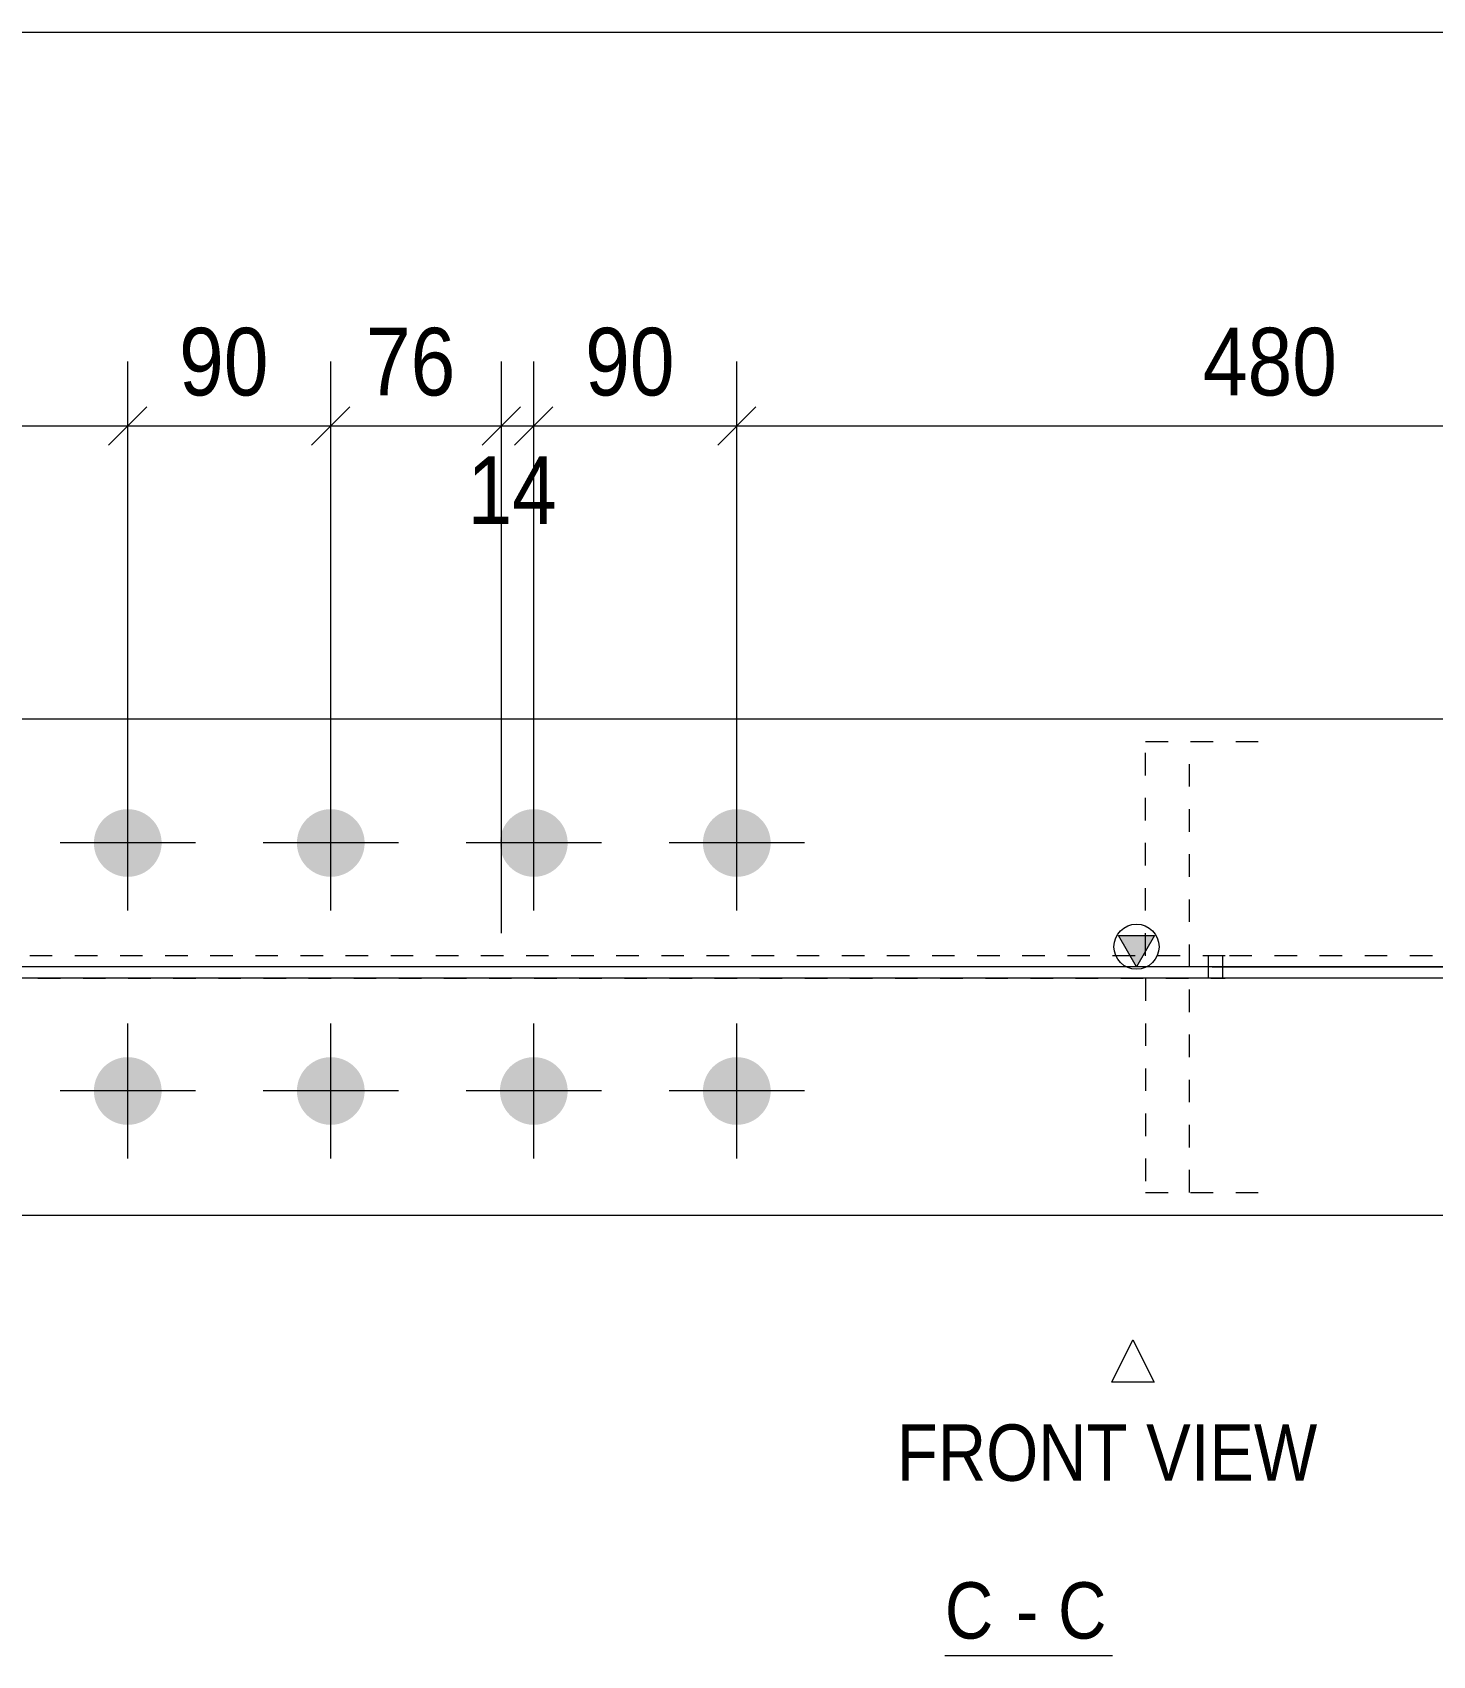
# Model space of a CAD drawing. Header units: millimetres. Extents: x 2 to 579, y 1 to 825.
# Drawn here: x 194.6 to 256.7, y 753 to 825 of the extents above; entities that cross this region are included whole.
import ezdxf

# ---------------------------------------------------------------- set-up
doc = ezdxf.new("R2010")
doc.units = ezdxf.units.MM
for name, pattern in [('XKITLINE00', [0]), ('XKITLINE01', [4, 1, -1, 1, -1]), ('XKITLINE03', [6, 3, -1, 1, -1])]:
    doc.linetypes.add(name, pattern=pattern)
for name, color, linetype, lineweight in [('Bolt', 3, 'Continuous', 0), ('Dimensions', 7, 'Continuous', 0), ('DrawingSheet', 5, 'Continuous', 0), ('OtherObjectType', 7, 'Continuous', 0), ('Part', 2, 'Continuous', 0)]:
    doc.layers.add(name, color=color, linetype=linetype, lineweight=lineweight)
doc.styles.add('ARIAL', font='ARIAL.TTF')

# ---------------------------------------------------------------- blocks, each defined once
blk = doc.blocks.new('*A75')
at = {"layer": 'Bolt'}
for points in [[(198.797, 787.55), (198.76, 787.552), (198.723, 787.554), (198.687, 787.557), (198.65, 787.561), (198.614, 787.566), (198.577, 787.572), (198.541, 787.579), (198.505, 787.586), (198.469, 787.595), (198.434, 787.604), (198.398, 787.615), (198.363, 787.626), (198.328, 787.638), (198.294, 787.651), (198.26, 787.664), (198.226, 787.679), (198.192, 787.694), (198.159, 787.71), (198.127, 787.727), (198.094, 787.745), (198.063, 787.763), (198.031, 787.783), (198, 787.803), (197.97, 787.824), (197.94, 787.845), (197.911, 787.867), (197.882, 787.89), (197.854, 787.914), (197.826, 787.939), (197.799, 787.964), (197.773, 787.989), (197.747, 788.016), (197.722, 788.043), (197.698, 788.07), (197.674, 788.098), (197.651, 788.127), (197.629, 788.156), (197.607, 788.186), (197.587, 788.217), (197.567, 788.248), (197.547, 788.279), (197.529, 788.311), (197.511, 788.343), (197.494, 788.376), (197.478, 788.409), (197.462, 788.442), (197.448, 788.476), (197.434, 788.51), (197.421, 788.545), (197.409, 788.579), (197.398, 788.615), (197.388, 788.65), (197.379, 788.686), (197.37, 788.721), (197.363, 788.757), (197.356, 788.794), (197.35, 788.83), (197.345, 788.866), (197.341, 788.903), (197.338, 788.94), (197.336, 788.976), (197.334, 789.013), (197.334, 789.05), (197.334, 789.087), (197.336, 789.124), (197.338, 789.16), (197.341, 789.197), (197.345, 789.234), (197.35, 789.27), (197.356, 789.306), (197.363, 789.343), (197.37, 789.379), (197.379, 789.414), (197.388, 789.45), (197.398, 789.485), (197.409, 789.521), (197.421, 789.555), (197.434, 789.59), (197.448, 789.624), (197.462, 789.658), (197.478, 789.691), (197.494, 789.724), (197.511, 789.757), (197.529, 789.789), (197.547, 789.821), (197.567, 789.852), (197.587, 789.883), (197.607, 789.914), (197.629, 789.944), (197.651, 789.973), (197.674, 790.002), (197.698, 790.03), (197.722, 790.057), (197.747, 790.084), (197.773, 790.111), (197.799, 790.136), (197.826, 790.161), (197.854, 790.186), (197.882, 790.21), (197.911, 790.233), (197.94, 790.255), (197.97, 790.276), (198, 790.297), (198.031, 790.317), (198.063, 790.337), (198.094, 790.355), (198.127, 790.373), (198.159, 790.39), (198.192, 790.406), (198.226, 790.421), (198.26, 790.436), (198.294, 790.449), (198.328, 790.462), (198.363, 790.474), (198.398, 790.485), (198.434, 790.496), (198.469, 790.505), (198.505, 790.514), (198.541, 790.521), (198.577, 790.528), (198.614, 790.534), (198.65, 790.539), (198.687, 790.543), (198.723, 790.546), (198.76, 790.548), (198.797, 790.55), (198.834, 790.55), (198.871, 790.55), (198.907, 790.548), (198.944, 790.546), (198.981, 790.543), (199.017, 790.539), (199.054, 790.534), (199.09, 790.528), (199.126, 790.521), (199.162, 790.514), (199.198, 790.505), (199.234, 790.496), (199.269, 790.485), (199.304, 790.474), (199.339, 790.462), (199.374, 790.449), (199.408, 790.436), (199.442, 790.421), (199.475, 790.406), (199.508, 790.39), (199.541, 790.373), (199.573, 790.355), (199.605, 790.337), (199.636, 790.317), (199.667, 790.297), (199.697, 790.276), (199.727, 790.255), (199.757, 790.233), (199.785, 790.21), (199.814, 790.186), (199.841, 790.161), (199.868, 790.136), (199.894, 790.111), (199.92, 790.084), (199.945, 790.057), (199.97, 790.03), (199.993, 790.002), (200.016, 789.973), (200.039, 789.944), (200.06, 789.914), (200.081, 789.883), (200.101, 789.852), (200.12, 789.821), (200.139, 789.789), (200.157, 789.757), (200.174, 789.724), (200.19, 789.691), (200.205, 789.658), (200.22, 789.624), (200.233, 789.59), (200.246, 789.555), (200.258, 789.521), (200.269, 789.485), (200.279, 789.45), (200.289, 789.414), (200.297, 789.379), (200.305, 789.343), (200.312, 789.306), (200.318, 789.27), (200.323, 789.234), (200.327, 789.197), (200.33, 789.16), (200.332, 789.124), (200.333, 789.087), (200.334, 789.05), (200.333, 789.013), (200.332, 788.976), (200.33, 788.94), (200.327, 788.903), (200.323, 788.866), (200.318, 788.83), (200.312, 788.794), (200.305, 788.757), (200.297, 788.721), (200.289, 788.686), (200.279, 788.65), (200.269, 788.615), (200.258, 788.579), (200.246, 788.545), (200.233, 788.51), (200.22, 788.476), (200.205, 788.442), (200.19, 788.409), (200.174, 788.376), (200.157, 788.343), (200.139, 788.311), (200.12, 788.279), (200.101, 788.248), (200.081, 788.217), (200.06, 788.186), (200.039, 788.156), (200.016, 788.127), (199.993, 788.098), (199.97, 788.07), (199.945, 788.043), (199.92, 788.016), (199.894, 787.989), (199.868, 787.964), (199.841, 787.939), (199.814, 787.914), (199.785, 787.89), (199.757, 787.867), (199.727, 787.845), (199.697, 787.824), (199.667, 787.803), (199.636, 787.783), (199.605, 787.763), (199.573, 787.745), (199.541, 787.727), (199.508, 787.71), (199.475, 787.694), (199.442, 787.679), (199.408, 787.664), (199.374, 787.651), (199.339, 787.638), (199.304, 787.626), (199.269, 787.615), (199.234, 787.604), (199.198, 787.595), (199.162, 787.586), (199.126, 787.579), (199.09, 787.572), (199.054, 787.566), (199.017, 787.561), (198.981, 787.557), (198.944, 787.554), (198.907, 787.552), (198.871, 787.55), (198.834, 787.55)], [(207.797, 787.55), (207.76, 787.552), (207.723, 787.554), (207.687, 787.557), (207.65, 787.561), (207.614, 787.566), (207.577, 787.572), (207.541, 787.579), (207.505, 787.586), (207.469, 787.595), (207.434, 787.604), (207.398, 787.615), (207.363, 787.626), (207.328, 787.638), (207.294, 787.651), (207.26, 787.664), (207.226, 787.679), (207.192, 787.694), (207.159, 787.71), (207.127, 787.727), (207.094, 787.745), (207.063, 787.763), (207.031, 787.783), (207, 787.803), (206.97, 787.824), (206.94, 787.845), (206.911, 787.867), (206.882, 787.89), (206.854, 787.914), (206.826, 787.939), (206.799, 787.964), (206.773, 787.989), (206.747, 788.016), (206.722, 788.043), (206.698, 788.07), (206.674, 788.098), (206.651, 788.127), (206.629, 788.156), (206.607, 788.186), (206.587, 788.217), (206.567, 788.248), (206.547, 788.279), (206.529, 788.311), (206.511, 788.343), (206.494, 788.376), (206.478, 788.409), (206.462, 788.442), (206.448, 788.476), (206.434, 788.51), (206.421, 788.545), (206.409, 788.579), (206.398, 788.615), (206.388, 788.65), (206.379, 788.686), (206.37, 788.721), (206.363, 788.757), (206.356, 788.794), (206.35, 788.83), (206.345, 788.866), (206.341, 788.903), (206.338, 788.94), (206.336, 788.976), (206.334, 789.013), (206.334, 789.05), (206.334, 789.087), (206.336, 789.124), (206.338, 789.16), (206.341, 789.197), (206.345, 789.234), (206.35, 789.27), (206.356, 789.306), (206.363, 789.343), (206.37, 789.379), (206.379, 789.414), (206.388, 789.45), (206.398, 789.485), (206.409, 789.521), (206.421, 789.555), (206.434, 789.59), (206.448, 789.624), (206.462, 789.658), (206.478, 789.691), (206.494, 789.724), (206.511, 789.757), (206.529, 789.789), (206.547, 789.821), (206.567, 789.852), (206.587, 789.883), (206.607, 789.914), (206.629, 789.944), (206.651, 789.973), (206.674, 790.002), (206.698, 790.03), (206.722, 790.057), (206.747, 790.084), (206.773, 790.111), (206.799, 790.136), (206.826, 790.161), (206.854, 790.186), (206.882, 790.21), (206.911, 790.233), (206.94, 790.255), (206.97, 790.276), (207, 790.297), (207.031, 790.317), (207.063, 790.337), (207.094, 790.355), (207.127, 790.373), (207.159, 790.39), (207.192, 790.406), (207.226, 790.421), (207.26, 790.436), (207.294, 790.449), (207.328, 790.462), (207.363, 790.474), (207.398, 790.485), (207.434, 790.496), (207.469, 790.505), (207.505, 790.514), (207.541, 790.521), (207.577, 790.528), (207.614, 790.534), (207.65, 790.539), (207.687, 790.543), (207.723, 790.546), (207.76, 790.548), (207.797, 790.55), (207.834, 790.55), (207.871, 790.55), (207.907, 790.548), (207.944, 790.546), (207.981, 790.543), (208.017, 790.539), (208.054, 790.534), (208.09, 790.528), (208.126, 790.521), (208.162, 790.514), (208.198, 790.505), (208.234, 790.496), (208.269, 790.485), (208.304, 790.474), (208.339, 790.462), (208.374, 790.449), (208.408, 790.436), (208.442, 790.421), (208.475, 790.406), (208.508, 790.39), (208.541, 790.373), (208.573, 790.355), (208.605, 790.337), (208.636, 790.317), (208.667, 790.297), (208.697, 790.276), (208.727, 790.255), (208.757, 790.233), (208.785, 790.21), (208.814, 790.186), (208.841, 790.161), (208.868, 790.136), (208.894, 790.111), (208.92, 790.084), (208.945, 790.057), (208.97, 790.03), (208.993, 790.002), (209.016, 789.973), (209.039, 789.944), (209.06, 789.914), (209.081, 789.883), (209.101, 789.852), (209.12, 789.821), (209.139, 789.789), (209.157, 789.757), (209.174, 789.724), (209.19, 789.691), (209.205, 789.658), (209.22, 789.624), (209.233, 789.59), (209.246, 789.555), (209.258, 789.521), (209.269, 789.485), (209.279, 789.45), (209.289, 789.414), (209.297, 789.379), (209.305, 789.343), (209.312, 789.306), (209.318, 789.27), (209.323, 789.234), (209.327, 789.197), (209.33, 789.16), (209.332, 789.124), (209.333, 789.087), (209.334, 789.05), (209.333, 789.013), (209.332, 788.976), (209.33, 788.94), (209.327, 788.903), (209.323, 788.866), (209.318, 788.83), (209.312, 788.794), (209.305, 788.757), (209.297, 788.721), (209.289, 788.686), (209.279, 788.65), (209.269, 788.615), (209.258, 788.579), (209.246, 788.545), (209.233, 788.51), (209.22, 788.476), (209.205, 788.442), (209.19, 788.409), (209.174, 788.376), (209.157, 788.343), (209.139, 788.311), (209.12, 788.279), (209.101, 788.248), (209.081, 788.217), (209.06, 788.186), (209.039, 788.156), (209.016, 788.127), (208.993, 788.098), (208.97, 788.07), (208.945, 788.043), (208.92, 788.016), (208.894, 787.989), (208.868, 787.964), (208.841, 787.939), (208.814, 787.914), (208.785, 787.89), (208.757, 787.867), (208.727, 787.845), (208.697, 787.824), (208.667, 787.803), (208.636, 787.783), (208.605, 787.763), (208.573, 787.745), (208.541, 787.727), (208.508, 787.71), (208.475, 787.694), (208.442, 787.679), (208.408, 787.664), (208.374, 787.651), (208.339, 787.638), (208.304, 787.626), (208.269, 787.615), (208.234, 787.604), (208.198, 787.595), (208.162, 787.586), (208.126, 787.579), (208.09, 787.572), (208.054, 787.566), (208.017, 787.561), (207.981, 787.557), (207.944, 787.554), (207.907, 787.552), (207.871, 787.55), (207.834, 787.55)], [(216.797, 787.55), (216.76, 787.552), (216.723, 787.554), (216.687, 787.557), (216.65, 787.561), (216.614, 787.566), (216.577, 787.572), (216.541, 787.579), (216.505, 787.586), (216.469, 787.595), (216.434, 787.604), (216.398, 787.615), (216.363, 787.626), (216.328, 787.638), (216.294, 787.651), (216.26, 787.664), (216.226, 787.679), (216.192, 787.694), (216.159, 787.71), (216.127, 787.727), (216.094, 787.745), (216.063, 787.763), (216.031, 787.783), (216, 787.803), (215.97, 787.824), (215.94, 787.845), (215.911, 787.867), (215.882, 787.89), (215.854, 787.914), (215.826, 787.939), (215.799, 787.964), (215.773, 787.989), (215.747, 788.016), (215.722, 788.043), (215.698, 788.07), (215.674, 788.098), (215.651, 788.127), (215.629, 788.156), (215.607, 788.186), (215.587, 788.217), (215.567, 788.248), (215.547, 788.279), (215.529, 788.311), (215.511, 788.343), (215.494, 788.376), (215.478, 788.409), (215.462, 788.442), (215.448, 788.476), (215.434, 788.51), (215.421, 788.545), (215.409, 788.579), (215.398, 788.615), (215.388, 788.65), (215.379, 788.686), (215.37, 788.721), (215.363, 788.757), (215.356, 788.794), (215.35, 788.83), (215.345, 788.866), (215.341, 788.903), (215.338, 788.94), (215.336, 788.976), (215.334, 789.013), (215.334, 789.05), (215.334, 789.087), (215.336, 789.124), (215.338, 789.16), (215.341, 789.197), (215.345, 789.234), (215.35, 789.27), (215.356, 789.306), (215.363, 789.343), (215.37, 789.379), (215.379, 789.414), (215.388, 789.45), (215.398, 789.485), (215.409, 789.521), (215.421, 789.555), (215.434, 789.59), (215.448, 789.624), (215.462, 789.658), (215.478, 789.691), (215.494, 789.724), (215.511, 789.757), (215.529, 789.789), (215.547, 789.821), (215.567, 789.852), (215.587, 789.883), (215.607, 789.914), (215.629, 789.944), (215.651, 789.973), (215.674, 790.002), (215.698, 790.03), (215.722, 790.057), (215.747, 790.084), (215.773, 790.111), (215.799, 790.136), (215.826, 790.161), (215.854, 790.186), (215.882, 790.21), (215.911, 790.233), (215.94, 790.255), (215.97, 790.276), (216, 790.297), (216.031, 790.317), (216.063, 790.337), (216.094, 790.355), (216.127, 790.373), (216.159, 790.39), (216.192, 790.406), (216.226, 790.421), (216.26, 790.436), (216.294, 790.449), (216.328, 790.462), (216.363, 790.474), (216.398, 790.485), (216.434, 790.496), (216.469, 790.505), (216.505, 790.514), (216.541, 790.521), (216.577, 790.528), (216.614, 790.534), (216.65, 790.539), (216.687, 790.543), (216.723, 790.546), (216.76, 790.548), (216.797, 790.55), (216.834, 790.55), (216.871, 790.55), (216.907, 790.548), (216.944, 790.546), (216.981, 790.543), (217.017, 790.539), (217.054, 790.534), (217.09, 790.528), (217.126, 790.521), (217.162, 790.514), (217.198, 790.505), (217.234, 790.496), (217.269, 790.485), (217.304, 790.474), (217.339, 790.462), (217.374, 790.449), (217.408, 790.436), (217.442, 790.421), (217.475, 790.406), (217.508, 790.39), (217.541, 790.373), (217.573, 790.355), (217.605, 790.337), (217.636, 790.317), (217.667, 790.297), (217.697, 790.276), (217.727, 790.255), (217.757, 790.233), (217.785, 790.21), (217.814, 790.186), (217.841, 790.161), (217.868, 790.136), (217.894, 790.111), (217.92, 790.084), (217.945, 790.057), (217.97, 790.03), (217.993, 790.002), (218.016, 789.973), (218.039, 789.944), (218.06, 789.914), (218.081, 789.883), (218.101, 789.852), (218.12, 789.821), (218.139, 789.789), (218.157, 789.757), (218.174, 789.724), (218.19, 789.691), (218.205, 789.658), (218.22, 789.624), (218.233, 789.59), (218.246, 789.555), (218.258, 789.521), (218.269, 789.485), (218.279, 789.45), (218.289, 789.414), (218.297, 789.379), (218.305, 789.343), (218.312, 789.306), (218.318, 789.27), (218.323, 789.234), (218.327, 789.197), (218.33, 789.16), (218.332, 789.124), (218.333, 789.087), (218.334, 789.05), (218.333, 789.013), (218.332, 788.976), (218.33, 788.94), (218.327, 788.903), (218.323, 788.866), (218.318, 788.83), (218.312, 788.794), (218.305, 788.757), (218.297, 788.721), (218.289, 788.686), (218.279, 788.65), (218.269, 788.615), (218.258, 788.579), (218.246, 788.545), (218.233, 788.51), (218.22, 788.476), (218.205, 788.442), (218.19, 788.409), (218.174, 788.376), (218.157, 788.343), (218.139, 788.311), (218.12, 788.279), (218.101, 788.248), (218.081, 788.217), (218.06, 788.186), (218.039, 788.156), (218.016, 788.127), (217.993, 788.098), (217.97, 788.07), (217.945, 788.043), (217.92, 788.016), (217.894, 787.989), (217.868, 787.964), (217.841, 787.939), (217.814, 787.914), (217.785, 787.89), (217.757, 787.867), (217.727, 787.845), (217.697, 787.824), (217.667, 787.803), (217.636, 787.783), (217.605, 787.763), (217.573, 787.745), (217.541, 787.727), (217.508, 787.71), (217.475, 787.694), (217.442, 787.679), (217.408, 787.664), (217.374, 787.651), (217.339, 787.638), (217.304, 787.626), (217.269, 787.615), (217.234, 787.604), (217.198, 787.595), (217.162, 787.586), (217.126, 787.579), (217.09, 787.572), (217.054, 787.566), (217.017, 787.561), (216.981, 787.557), (216.944, 787.554), (216.907, 787.552), (216.871, 787.55), (216.834, 787.55)], [(225.797, 787.55), (225.76, 787.552), (225.723, 787.554), (225.687, 787.557), (225.65, 787.561), (225.614, 787.566), (225.577, 787.572), (225.541, 787.579), (225.505, 787.586), (225.469, 787.595), (225.434, 787.604), (225.398, 787.615), (225.363, 787.626), (225.328, 787.638), (225.294, 787.651), (225.26, 787.664), (225.226, 787.679), (225.192, 787.694), (225.159, 787.71), (225.127, 787.727), (225.094, 787.745), (225.063, 787.763), (225.031, 787.783), (225, 787.803), (224.97, 787.824), (224.94, 787.845), (224.911, 787.867), (224.882, 787.89), (224.854, 787.914), (224.826, 787.939), (224.799, 787.964), (224.773, 787.989), (224.747, 788.016), (224.722, 788.043), (224.698, 788.07), (224.674, 788.098), (224.651, 788.127), (224.629, 788.156), (224.607, 788.186), (224.587, 788.217), (224.567, 788.248), (224.547, 788.279), (224.529, 788.311), (224.511, 788.343), (224.494, 788.376), (224.478, 788.409), (224.462, 788.442), (224.448, 788.476), (224.434, 788.51), (224.421, 788.545), (224.409, 788.579), (224.398, 788.615), (224.388, 788.65), (224.379, 788.686), (224.37, 788.721), (224.363, 788.757), (224.356, 788.794), (224.35, 788.83), (224.345, 788.866), (224.341, 788.903), (224.338, 788.94), (224.336, 788.976), (224.334, 789.013), (224.334, 789.05), (224.334, 789.087), (224.336, 789.124), (224.338, 789.16), (224.341, 789.197), (224.345, 789.234), (224.35, 789.27), (224.356, 789.306), (224.363, 789.343), (224.37, 789.379), (224.379, 789.414), (224.388, 789.45), (224.398, 789.485), (224.409, 789.521), (224.421, 789.555), (224.434, 789.59), (224.448, 789.624), (224.462, 789.658), (224.478, 789.691), (224.494, 789.724), (224.511, 789.757), (224.529, 789.789), (224.547, 789.821), (224.567, 789.852), (224.587, 789.883), (224.607, 789.914), (224.629, 789.944), (224.651, 789.973), (224.674, 790.002), (224.698, 790.03), (224.722, 790.057), (224.747, 790.084), (224.773, 790.111), (224.799, 790.136), (224.826, 790.161), (224.854, 790.186), (224.882, 790.21), (224.911, 790.233), (224.94, 790.255), (224.97, 790.276), (225, 790.297), (225.031, 790.317), (225.063, 790.337), (225.094, 790.355), (225.127, 790.373), (225.159, 790.39), (225.192, 790.406), (225.226, 790.421), (225.26, 790.436), (225.294, 790.449), (225.328, 790.462), (225.363, 790.474), (225.398, 790.485), (225.434, 790.496), (225.469, 790.505), (225.505, 790.514), (225.541, 790.521), (225.577, 790.528), (225.614, 790.534), (225.65, 790.539), (225.687, 790.543), (225.723, 790.546), (225.76, 790.548), (225.797, 790.55), (225.834, 790.55), (225.871, 790.55), (225.907, 790.548), (225.944, 790.546), (225.981, 790.543), (226.017, 790.539), (226.054, 790.534), (226.09, 790.528), (226.126, 790.521), (226.162, 790.514), (226.198, 790.505), (226.234, 790.496), (226.269, 790.485), (226.304, 790.474), (226.339, 790.462), (226.374, 790.449), (226.408, 790.436), (226.442, 790.421), (226.475, 790.406), (226.508, 790.39), (226.541, 790.373), (226.573, 790.355), (226.605, 790.337), (226.636, 790.317), (226.667, 790.297), (226.697, 790.276), (226.727, 790.255), (226.757, 790.233), (226.785, 790.21), (226.814, 790.186), (226.841, 790.161), (226.868, 790.136), (226.894, 790.111), (226.92, 790.084), (226.945, 790.057), (226.97, 790.03), (226.993, 790.002), (227.016, 789.973), (227.039, 789.944), (227.06, 789.914), (227.081, 789.883), (227.101, 789.852), (227.12, 789.821), (227.139, 789.789), (227.157, 789.757), (227.174, 789.724), (227.19, 789.691), (227.205, 789.658), (227.22, 789.624), (227.233, 789.59), (227.246, 789.555), (227.258, 789.521), (227.269, 789.485), (227.279, 789.45), (227.289, 789.414), (227.297, 789.379), (227.305, 789.343), (227.312, 789.306), (227.318, 789.27), (227.323, 789.234), (227.327, 789.197), (227.33, 789.16), (227.332, 789.124), (227.333, 789.087), (227.334, 789.05), (227.333, 789.013), (227.332, 788.976), (227.33, 788.94), (227.327, 788.903), (227.323, 788.866), (227.318, 788.83), (227.312, 788.794), (227.305, 788.757), (227.297, 788.721), (227.289, 788.686), (227.279, 788.65), (227.269, 788.615), (227.258, 788.579), (227.246, 788.545), (227.233, 788.51), (227.22, 788.476), (227.205, 788.442), (227.19, 788.409), (227.174, 788.376), (227.157, 788.343), (227.139, 788.311), (227.12, 788.279), (227.101, 788.248), (227.081, 788.217), (227.06, 788.186), (227.039, 788.156), (227.016, 788.127), (226.993, 788.098), (226.97, 788.07), (226.945, 788.043), (226.92, 788.016), (226.894, 787.989), (226.868, 787.964), (226.841, 787.939), (226.814, 787.914), (226.785, 787.89), (226.757, 787.867), (226.727, 787.845), (226.697, 787.824), (226.667, 787.803), (226.636, 787.783), (226.605, 787.763), (226.573, 787.745), (226.541, 787.727), (226.508, 787.71), (226.475, 787.694), (226.442, 787.679), (226.408, 787.664), (226.374, 787.651), (226.339, 787.638), (226.304, 787.626), (226.269, 787.615), (226.234, 787.604), (226.198, 787.595), (226.162, 787.586), (226.126, 787.579), (226.09, 787.572), (226.054, 787.566), (226.017, 787.561), (225.981, 787.557), (225.944, 787.554), (225.907, 787.552), (225.871, 787.55), (225.834, 787.55)], [(198.797, 776.55), (198.76, 776.552), (198.723, 776.554), (198.687, 776.557), (198.65, 776.561), (198.614, 776.566), (198.577, 776.572), (198.541, 776.579), (198.505, 776.586), (198.469, 776.595), (198.434, 776.604), (198.398, 776.615), (198.363, 776.626), (198.328, 776.638), (198.294, 776.651), (198.26, 776.664), (198.226, 776.679), (198.192, 776.694), (198.159, 776.71), (198.127, 776.727), (198.094, 776.745), (198.063, 776.763), (198.031, 776.783), (198, 776.803), (197.97, 776.824), (197.94, 776.845), (197.911, 776.867), (197.882, 776.89), (197.854, 776.914), (197.826, 776.939), (197.799, 776.964), (197.773, 776.989), (197.747, 777.016), (197.722, 777.043), (197.698, 777.07), (197.674, 777.098), (197.651, 777.127), (197.629, 777.156), (197.607, 777.186), (197.587, 777.217), (197.567, 777.248), (197.547, 777.279), (197.529, 777.311), (197.511, 777.343), (197.494, 777.376), (197.478, 777.409), (197.462, 777.442), (197.448, 777.476), (197.434, 777.51), (197.421, 777.545), (197.409, 777.579), (197.398, 777.615), (197.388, 777.65), (197.379, 777.686), (197.37, 777.721), (197.363, 777.757), (197.356, 777.794), (197.35, 777.83), (197.345, 777.866), (197.341, 777.903), (197.338, 777.94), (197.336, 777.976), (197.334, 778.013), (197.334, 778.05), (197.334, 778.087), (197.336, 778.124), (197.338, 778.16), (197.341, 778.197), (197.345, 778.234), (197.35, 778.27), (197.356, 778.306), (197.363, 778.343), (197.37, 778.379), (197.379, 778.414), (197.388, 778.45), (197.398, 778.485), (197.409, 778.521), (197.421, 778.555), (197.434, 778.59), (197.448, 778.624), (197.462, 778.658), (197.478, 778.691), (197.494, 778.724), (197.511, 778.757), (197.529, 778.789), (197.547, 778.821), (197.567, 778.852), (197.587, 778.883), (197.607, 778.914), (197.629, 778.944), (197.651, 778.973), (197.674, 779.002), (197.698, 779.03), (197.722, 779.057), (197.747, 779.084), (197.773, 779.111), (197.799, 779.136), (197.826, 779.161), (197.854, 779.186), (197.882, 779.21), (197.911, 779.233), (197.94, 779.255), (197.97, 779.276), (198, 779.297), (198.031, 779.317), (198.063, 779.337), (198.094, 779.355), (198.127, 779.373), (198.159, 779.39), (198.192, 779.406), (198.226, 779.421), (198.26, 779.436), (198.294, 779.449), (198.328, 779.462), (198.363, 779.474), (198.398, 779.485), (198.434, 779.496), (198.469, 779.505), (198.505, 779.514), (198.541, 779.521), (198.577, 779.528), (198.614, 779.534), (198.65, 779.539), (198.687, 779.543), (198.723, 779.546), (198.76, 779.548), (198.797, 779.55), (198.834, 779.55), (198.871, 779.55), (198.907, 779.548), (198.944, 779.546), (198.981, 779.543), (199.017, 779.539), (199.054, 779.534), (199.09, 779.528), (199.126, 779.521), (199.162, 779.514), (199.198, 779.505), (199.234, 779.496), (199.269, 779.485), (199.304, 779.474), (199.339, 779.462), (199.374, 779.449), (199.408, 779.436), (199.442, 779.421), (199.475, 779.406), (199.508, 779.39), (199.541, 779.373), (199.573, 779.355), (199.605, 779.337), (199.636, 779.317), (199.667, 779.297), (199.697, 779.276), (199.727, 779.255), (199.757, 779.233), (199.785, 779.21), (199.814, 779.186), (199.841, 779.161), (199.868, 779.136), (199.894, 779.111), (199.92, 779.084), (199.945, 779.057), (199.97, 779.03), (199.993, 779.002), (200.016, 778.973), (200.039, 778.944), (200.06, 778.914), (200.081, 778.883), (200.101, 778.852), (200.12, 778.821), (200.139, 778.789), (200.157, 778.757), (200.174, 778.724), (200.19, 778.691), (200.205, 778.658), (200.22, 778.624), (200.233, 778.59), (200.246, 778.555), (200.258, 778.521), (200.269, 778.485), (200.279, 778.45), (200.289, 778.414), (200.297, 778.379), (200.305, 778.343), (200.312, 778.306), (200.318, 778.27), (200.323, 778.234), (200.327, 778.197), (200.33, 778.16), (200.332, 778.124), (200.333, 778.087), (200.334, 778.05), (200.333, 778.013), (200.332, 777.976), (200.33, 777.94), (200.327, 777.903), (200.323, 777.866), (200.318, 777.83), (200.312, 777.794), (200.305, 777.757), (200.297, 777.721), (200.289, 777.686), (200.279, 777.65), (200.269, 777.615), (200.258, 777.579), (200.246, 777.545), (200.233, 777.51), (200.22, 777.476), (200.205, 777.442), (200.19, 777.409), (200.174, 777.376), (200.157, 777.343), (200.139, 777.311), (200.12, 777.279), (200.101, 777.248), (200.081, 777.217), (200.06, 777.186), (200.039, 777.156), (200.016, 777.127), (199.993, 777.098), (199.97, 777.07), (199.945, 777.043), (199.92, 777.016), (199.894, 776.989), (199.868, 776.964), (199.841, 776.939), (199.814, 776.914), (199.785, 776.89), (199.757, 776.867), (199.727, 776.845), (199.697, 776.824), (199.667, 776.803), (199.636, 776.783), (199.605, 776.763), (199.573, 776.745), (199.541, 776.727), (199.508, 776.71), (199.475, 776.694), (199.442, 776.679), (199.408, 776.664), (199.374, 776.651), (199.339, 776.638), (199.304, 776.626), (199.269, 776.615), (199.234, 776.604), (199.198, 776.595), (199.162, 776.586), (199.126, 776.579), (199.09, 776.572), (199.054, 776.566), (199.017, 776.561), (198.981, 776.557), (198.944, 776.554), (198.907, 776.552), (198.871, 776.55), (198.834, 776.55)], [(207.797, 776.55), (207.76, 776.552), (207.723, 776.554), (207.687, 776.557), (207.65, 776.561), (207.614, 776.566), (207.577, 776.572), (207.541, 776.579), (207.505, 776.586), (207.469, 776.595), (207.434, 776.604), (207.398, 776.615), (207.363, 776.626), (207.328, 776.638), (207.294, 776.651), (207.26, 776.664), (207.226, 776.679), (207.192, 776.694), (207.159, 776.71), (207.127, 776.727), (207.094, 776.745), (207.063, 776.763), (207.031, 776.783), (207, 776.803), (206.97, 776.824), (206.94, 776.845), (206.911, 776.867), (206.882, 776.89), (206.854, 776.914), (206.826, 776.939), (206.799, 776.964), (206.773, 776.989), (206.747, 777.016), (206.722, 777.043), (206.698, 777.07), (206.674, 777.098), (206.651, 777.127), (206.629, 777.156), (206.607, 777.186), (206.587, 777.217), (206.567, 777.248), (206.547, 777.279), (206.529, 777.311), (206.511, 777.343), (206.494, 777.376), (206.478, 777.409), (206.462, 777.442), (206.448, 777.476), (206.434, 777.51), (206.421, 777.545), (206.409, 777.579), (206.398, 777.615), (206.388, 777.65), (206.379, 777.686), (206.37, 777.721), (206.363, 777.757), (206.356, 777.794), (206.35, 777.83), (206.345, 777.866), (206.341, 777.903), (206.338, 777.94), (206.336, 777.976), (206.334, 778.013), (206.334, 778.05), (206.334, 778.087), (206.336, 778.124), (206.338, 778.16), (206.341, 778.197), (206.345, 778.234), (206.35, 778.27), (206.356, 778.306), (206.363, 778.343), (206.37, 778.379), (206.379, 778.414), (206.388, 778.45), (206.398, 778.485), (206.409, 778.521), (206.421, 778.555), (206.434, 778.59), (206.448, 778.624), (206.462, 778.658), (206.478, 778.691), (206.494, 778.724), (206.511, 778.757), (206.529, 778.789), (206.547, 778.821), (206.567, 778.852), (206.587, 778.883), (206.607, 778.914), (206.629, 778.944), (206.651, 778.973), (206.674, 779.002), (206.698, 779.03), (206.722, 779.057), (206.747, 779.084), (206.773, 779.111), (206.799, 779.136), (206.826, 779.161), (206.854, 779.186), (206.882, 779.21), (206.911, 779.233), (206.94, 779.255), (206.97, 779.276), (207, 779.297), (207.031, 779.317), (207.063, 779.337), (207.094, 779.355), (207.127, 779.373), (207.159, 779.39), (207.192, 779.406), (207.226, 779.421), (207.26, 779.436), (207.294, 779.449), (207.328, 779.462), (207.363, 779.474), (207.398, 779.485), (207.434, 779.496), (207.469, 779.505), (207.505, 779.514), (207.541, 779.521), (207.577, 779.528), (207.614, 779.534), (207.65, 779.539), (207.687, 779.543), (207.723, 779.546), (207.76, 779.548), (207.797, 779.55), (207.834, 779.55), (207.871, 779.55), (207.907, 779.548), (207.944, 779.546), (207.981, 779.543), (208.017, 779.539), (208.054, 779.534), (208.09, 779.528), (208.126, 779.521), (208.162, 779.514), (208.198, 779.505), (208.234, 779.496), (208.269, 779.485), (208.304, 779.474), (208.339, 779.462), (208.374, 779.449), (208.408, 779.436), (208.442, 779.421), (208.475, 779.406), (208.508, 779.39), (208.541, 779.373), (208.573, 779.355), (208.605, 779.337), (208.636, 779.317), (208.667, 779.297), (208.697, 779.276), (208.727, 779.255), (208.757, 779.233), (208.785, 779.21), (208.814, 779.186), (208.841, 779.161), (208.868, 779.136), (208.894, 779.111), (208.92, 779.084), (208.945, 779.057), (208.97, 779.03), (208.993, 779.002), (209.016, 778.973), (209.039, 778.944), (209.06, 778.914), (209.081, 778.883), (209.101, 778.852), (209.12, 778.821), (209.139, 778.789), (209.157, 778.757), (209.174, 778.724), (209.19, 778.691), (209.205, 778.658), (209.22, 778.624), (209.233, 778.59), (209.246, 778.555), (209.258, 778.521), (209.269, 778.485), (209.279, 778.45), (209.289, 778.414), (209.297, 778.379), (209.305, 778.343), (209.312, 778.306), (209.318, 778.27), (209.323, 778.234), (209.327, 778.197), (209.33, 778.16), (209.332, 778.124), (209.333, 778.087), (209.334, 778.05), (209.333, 778.013), (209.332, 777.976), (209.33, 777.94), (209.327, 777.903), (209.323, 777.866), (209.318, 777.83), (209.312, 777.794), (209.305, 777.757), (209.297, 777.721), (209.289, 777.686), (209.279, 777.65), (209.269, 777.615), (209.258, 777.579), (209.246, 777.545), (209.233, 777.51), (209.22, 777.476), (209.205, 777.442), (209.19, 777.409), (209.174, 777.376), (209.157, 777.343), (209.139, 777.311), (209.12, 777.279), (209.101, 777.248), (209.081, 777.217), (209.06, 777.186), (209.039, 777.156), (209.016, 777.127), (208.993, 777.098), (208.97, 777.07), (208.945, 777.043), (208.92, 777.016), (208.894, 776.989), (208.868, 776.964), (208.841, 776.939), (208.814, 776.914), (208.785, 776.89), (208.757, 776.867), (208.727, 776.845), (208.697, 776.824), (208.667, 776.803), (208.636, 776.783), (208.605, 776.763), (208.573, 776.745), (208.541, 776.727), (208.508, 776.71), (208.475, 776.694), (208.442, 776.679), (208.408, 776.664), (208.374, 776.651), (208.339, 776.638), (208.304, 776.626), (208.269, 776.615), (208.234, 776.604), (208.198, 776.595), (208.162, 776.586), (208.126, 776.579), (208.09, 776.572), (208.054, 776.566), (208.017, 776.561), (207.981, 776.557), (207.944, 776.554), (207.907, 776.552), (207.871, 776.55), (207.834, 776.55)], [(216.797, 776.55), (216.76, 776.552), (216.723, 776.554), (216.687, 776.557), (216.65, 776.561), (216.614, 776.566), (216.577, 776.572), (216.541, 776.579), (216.505, 776.586), (216.469, 776.595), (216.434, 776.604), (216.398, 776.615), (216.363, 776.626), (216.328, 776.638), (216.294, 776.651), (216.26, 776.664), (216.226, 776.679), (216.192, 776.694), (216.159, 776.71), (216.127, 776.727), (216.094, 776.745), (216.063, 776.763), (216.031, 776.783), (216, 776.803), (215.97, 776.824), (215.94, 776.845), (215.911, 776.867), (215.882, 776.89), (215.854, 776.914), (215.826, 776.939), (215.799, 776.964), (215.773, 776.989), (215.747, 777.016), (215.722, 777.043), (215.698, 777.07), (215.674, 777.098), (215.651, 777.127), (215.629, 777.156), (215.607, 777.186), (215.587, 777.217), (215.567, 777.248), (215.547, 777.279), (215.529, 777.311), (215.511, 777.343), (215.494, 777.376), (215.478, 777.409), (215.462, 777.442), (215.448, 777.476), (215.434, 777.51), (215.421, 777.545), (215.409, 777.579), (215.398, 777.615), (215.388, 777.65), (215.379, 777.686), (215.37, 777.721), (215.363, 777.757), (215.356, 777.794), (215.35, 777.83), (215.345, 777.866), (215.341, 777.903), (215.338, 777.94), (215.336, 777.976), (215.334, 778.013), (215.334, 778.05), (215.334, 778.087), (215.336, 778.124), (215.338, 778.16), (215.341, 778.197), (215.345, 778.234), (215.35, 778.27), (215.356, 778.306), (215.363, 778.343), (215.37, 778.379), (215.379, 778.414), (215.388, 778.45), (215.398, 778.485), (215.409, 778.521), (215.421, 778.555), (215.434, 778.59), (215.448, 778.624), (215.462, 778.658), (215.478, 778.691), (215.494, 778.724), (215.511, 778.757), (215.529, 778.789), (215.547, 778.821), (215.567, 778.852), (215.587, 778.883), (215.607, 778.914), (215.629, 778.944), (215.651, 778.973), (215.674, 779.002), (215.698, 779.03), (215.722, 779.057), (215.747, 779.084), (215.773, 779.111), (215.799, 779.136), (215.826, 779.161), (215.854, 779.186), (215.882, 779.21), (215.911, 779.233), (215.94, 779.255), (215.97, 779.276), (216, 779.297), (216.031, 779.317), (216.063, 779.337), (216.094, 779.355), (216.127, 779.373), (216.159, 779.39), (216.192, 779.406), (216.226, 779.421), (216.26, 779.436), (216.294, 779.449), (216.328, 779.462), (216.363, 779.474), (216.398, 779.485), (216.434, 779.496), (216.469, 779.505), (216.505, 779.514), (216.541, 779.521), (216.577, 779.528), (216.614, 779.534), (216.65, 779.539), (216.687, 779.543), (216.723, 779.546), (216.76, 779.548), (216.797, 779.55), (216.834, 779.55), (216.871, 779.55), (216.907, 779.548), (216.944, 779.546), (216.981, 779.543), (217.017, 779.539), (217.054, 779.534), (217.09, 779.528), (217.126, 779.521), (217.162, 779.514), (217.198, 779.505), (217.234, 779.496), (217.269, 779.485), (217.304, 779.474), (217.339, 779.462), (217.374, 779.449), (217.408, 779.436), (217.442, 779.421), (217.475, 779.406), (217.508, 779.39), (217.541, 779.373), (217.573, 779.355), (217.605, 779.337), (217.636, 779.317), (217.667, 779.297), (217.697, 779.276), (217.727, 779.255), (217.757, 779.233), (217.785, 779.21), (217.814, 779.186), (217.841, 779.161), (217.868, 779.136), (217.894, 779.111), (217.92, 779.084), (217.945, 779.057), (217.97, 779.03), (217.993, 779.002), (218.016, 778.973), (218.039, 778.944), (218.06, 778.914), (218.081, 778.883), (218.101, 778.852), (218.12, 778.821), (218.139, 778.789), (218.157, 778.757), (218.174, 778.724), (218.19, 778.691), (218.205, 778.658), (218.22, 778.624), (218.233, 778.59), (218.246, 778.555), (218.258, 778.521), (218.269, 778.485), (218.279, 778.45), (218.289, 778.414), (218.297, 778.379), (218.305, 778.343), (218.312, 778.306), (218.318, 778.27), (218.323, 778.234), (218.327, 778.197), (218.33, 778.16), (218.332, 778.124), (218.333, 778.087), (218.334, 778.05), (218.333, 778.013), (218.332, 777.976), (218.33, 777.94), (218.327, 777.903), (218.323, 777.866), (218.318, 777.83), (218.312, 777.794), (218.305, 777.757), (218.297, 777.721), (218.289, 777.686), (218.279, 777.65), (218.269, 777.615), (218.258, 777.579), (218.246, 777.545), (218.233, 777.51), (218.22, 777.476), (218.205, 777.442), (218.19, 777.409), (218.174, 777.376), (218.157, 777.343), (218.139, 777.311), (218.12, 777.279), (218.101, 777.248), (218.081, 777.217), (218.06, 777.186), (218.039, 777.156), (218.016, 777.127), (217.993, 777.098), (217.97, 777.07), (217.945, 777.043), (217.92, 777.016), (217.894, 776.989), (217.868, 776.964), (217.841, 776.939), (217.814, 776.914), (217.785, 776.89), (217.757, 776.867), (217.727, 776.845), (217.697, 776.824), (217.667, 776.803), (217.636, 776.783), (217.605, 776.763), (217.573, 776.745), (217.541, 776.727), (217.508, 776.71), (217.475, 776.694), (217.442, 776.679), (217.408, 776.664), (217.374, 776.651), (217.339, 776.638), (217.304, 776.626), (217.269, 776.615), (217.234, 776.604), (217.198, 776.595), (217.162, 776.586), (217.126, 776.579), (217.09, 776.572), (217.054, 776.566), (217.017, 776.561), (216.981, 776.557), (216.944, 776.554), (216.907, 776.552), (216.871, 776.55), (216.834, 776.55)], [(225.797, 776.55), (225.76, 776.552), (225.723, 776.554), (225.687, 776.557), (225.65, 776.561), (225.614, 776.566), (225.577, 776.572), (225.541, 776.579), (225.505, 776.586), (225.469, 776.595), (225.434, 776.604), (225.398, 776.615), (225.363, 776.626), (225.328, 776.638), (225.294, 776.651), (225.26, 776.664), (225.226, 776.679), (225.192, 776.694), (225.159, 776.71), (225.127, 776.727), (225.094, 776.745), (225.063, 776.763), (225.031, 776.783), (225, 776.803), (224.97, 776.824), (224.94, 776.845), (224.911, 776.867), (224.882, 776.89), (224.854, 776.914), (224.826, 776.939), (224.799, 776.964), (224.773, 776.989), (224.747, 777.016), (224.722, 777.043), (224.698, 777.07), (224.674, 777.098), (224.651, 777.127), (224.629, 777.156), (224.607, 777.186), (224.587, 777.217), (224.567, 777.248), (224.547, 777.279), (224.529, 777.311), (224.511, 777.343), (224.494, 777.376), (224.478, 777.409), (224.462, 777.442), (224.448, 777.476), (224.434, 777.51), (224.421, 777.545), (224.409, 777.579), (224.398, 777.615), (224.388, 777.65), (224.379, 777.686), (224.37, 777.721), (224.363, 777.757), (224.356, 777.794), (224.35, 777.83), (224.345, 777.866), (224.341, 777.903), (224.338, 777.94), (224.336, 777.976), (224.334, 778.013), (224.334, 778.05), (224.334, 778.087), (224.336, 778.124), (224.338, 778.16), (224.341, 778.197), (224.345, 778.234), (224.35, 778.27), (224.356, 778.306), (224.363, 778.343), (224.37, 778.379), (224.379, 778.414), (224.388, 778.45), (224.398, 778.485), (224.409, 778.521), (224.421, 778.555), (224.434, 778.59), (224.448, 778.624), (224.462, 778.658), (224.478, 778.691), (224.494, 778.724), (224.511, 778.757), (224.529, 778.789), (224.547, 778.821), (224.567, 778.852), (224.587, 778.883), (224.607, 778.914), (224.629, 778.944), (224.651, 778.973), (224.674, 779.002), (224.698, 779.03), (224.722, 779.057), (224.747, 779.084), (224.773, 779.111), (224.799, 779.136), (224.826, 779.161), (224.854, 779.186), (224.882, 779.21), (224.911, 779.233), (224.94, 779.255), (224.97, 779.276), (225, 779.297), (225.031, 779.317), (225.063, 779.337), (225.094, 779.355), (225.127, 779.373), (225.159, 779.39), (225.192, 779.406), (225.226, 779.421), (225.26, 779.436), (225.294, 779.449), (225.328, 779.462), (225.363, 779.474), (225.398, 779.485), (225.434, 779.496), (225.469, 779.505), (225.505, 779.514), (225.541, 779.521), (225.577, 779.528), (225.614, 779.534), (225.65, 779.539), (225.687, 779.543), (225.723, 779.546), (225.76, 779.548), (225.797, 779.55), (225.834, 779.55), (225.871, 779.55), (225.907, 779.548), (225.944, 779.546), (225.981, 779.543), (226.017, 779.539), (226.054, 779.534), (226.09, 779.528), (226.126, 779.521), (226.162, 779.514), (226.198, 779.505), (226.234, 779.496), (226.269, 779.485), (226.304, 779.474), (226.339, 779.462), (226.374, 779.449), (226.408, 779.436), (226.442, 779.421), (226.475, 779.406), (226.508, 779.39), (226.541, 779.373), (226.573, 779.355), (226.605, 779.337), (226.636, 779.317), (226.667, 779.297), (226.697, 779.276), (226.727, 779.255), (226.757, 779.233), (226.785, 779.21), (226.814, 779.186), (226.841, 779.161), (226.868, 779.136), (226.894, 779.111), (226.92, 779.084), (226.945, 779.057), (226.97, 779.03), (226.993, 779.002), (227.016, 778.973), (227.039, 778.944), (227.06, 778.914), (227.081, 778.883), (227.101, 778.852), (227.12, 778.821), (227.139, 778.789), (227.157, 778.757), (227.174, 778.724), (227.19, 778.691), (227.205, 778.658), (227.22, 778.624), (227.233, 778.59), (227.246, 778.555), (227.258, 778.521), (227.269, 778.485), (227.279, 778.45), (227.289, 778.414), (227.297, 778.379), (227.305, 778.343), (227.312, 778.306), (227.318, 778.27), (227.323, 778.234), (227.327, 778.197), (227.33, 778.16), (227.332, 778.124), (227.333, 778.087), (227.334, 778.05), (227.333, 778.013), (227.332, 777.976), (227.33, 777.94), (227.327, 777.903), (227.323, 777.866), (227.318, 777.83), (227.312, 777.794), (227.305, 777.757), (227.297, 777.721), (227.289, 777.686), (227.279, 777.65), (227.269, 777.615), (227.258, 777.579), (227.246, 777.545), (227.233, 777.51), (227.22, 777.476), (227.205, 777.442), (227.19, 777.409), (227.174, 777.376), (227.157, 777.343), (227.139, 777.311), (227.12, 777.279), (227.101, 777.248), (227.081, 777.217), (227.06, 777.186), (227.039, 777.156), (227.016, 777.127), (226.993, 777.098), (226.97, 777.07), (226.945, 777.043), (226.92, 777.016), (226.894, 776.989), (226.868, 776.964), (226.841, 776.939), (226.814, 776.914), (226.785, 776.89), (226.757, 776.867), (226.727, 776.845), (226.697, 776.824), (226.667, 776.803), (226.636, 776.783), (226.605, 776.763), (226.573, 776.745), (226.541, 776.727), (226.508, 776.71), (226.475, 776.694), (226.442, 776.679), (226.408, 776.664), (226.374, 776.651), (226.339, 776.638), (226.304, 776.626), (226.269, 776.615), (226.234, 776.604), (226.198, 776.595), (226.162, 776.586), (226.126, 776.579), (226.09, 776.572), (226.054, 776.566), (226.017, 776.561), (225.981, 776.557), (225.944, 776.554), (225.907, 776.552), (225.871, 776.55), (225.834, 776.55)]]:
    blk.add_hatch(color=3, dxfattribs=at).paths.add_polyline_path(points, flags=17)
at = {"layer": 'Bolt', "color": 3, "linetype": 'XKITLINE00', "lineweight": 0}
for p, q in [((198.834, 786.05), (198.834, 792.05)), ((207.834, 786.05), (207.834, 792.05)), ((216.834, 786.05), (216.834, 792.05)), ((225.834, 786.05), (225.834, 792.05)), ((201.834, 789.05), (195.834, 789.05)), ((210.834, 789.05), (204.834, 789.05)), ((219.834, 789.05), (213.834, 789.05)), ((228.834, 789.05), (222.834, 789.05)), ((198.834, 775.05), (198.834, 781.05)), ((207.834, 775.05), (207.834, 781.05)), ((216.834, 775.05), (216.834, 781.05)), ((225.834, 775.05), (225.834, 781.05)), ((201.834, 778.05), (195.834, 778.05)), ((210.834, 778.05), (204.834, 778.05)), ((219.834, 778.05), (213.834, 778.05)), ((228.834, 778.05), (222.834, 778.05))]:
    blk.add_line(p, q, dxfattribs=at)
blk = doc.blocks.new('*A78')
at = {"layer": 'Part', "color": 2, "linetype": 'XKITLINE00', "lineweight": 0}
for p, q in [((172.903, 794.55), (314.806, 794.55)), ((172.903, 772.55), (314.806, 772.55))]:
    blk.add_line(p, q, dxfattribs=at)
blk = doc.blocks.new('*A79')
at = {"layer": 'Part'}
blk.add_hatch(color=2, dxfattribs=at).paths.add_polyline_path([(242.752, 784.95), (244.352, 784.95), (243.552, 783.55)], flags=17)
at = {"layer": 'Part', "color": 7, "linetype": 'XKITLINE01', "lineweight": 0}
for p, q in [((190.392, 793.55), (184.898, 793.55)), ((184.898, 793.55), (184.898, 773.55)), ((186.851, 784.05), (186.851, 793.55)), ((243.949, 784.05), (243.949, 793.55)), ((243.949, 793.55), (249.442, 793.55)), ((245.902, 773.55), (245.902, 793.55)), ((247.49, 784.05), (186.851, 784.05)), ((186.851, 773.55), (186.851, 783.05)), ((186.851, 783.05), (247.49, 783.05)), ((243.949, 783.05), (243.949, 773.55)), ((184.898, 773.55), (190.392, 773.55)), ((243.949, 773.55), (249.442, 773.55))]:
    blk.add_line(p, q, dxfattribs=at)
at = {"layer": 'Part', "color": 2, "linetype": 'XKITLINE00', "lineweight": 0}
for p, q in [((243.552, 783.55), (242.752, 784.95)), ((242.752, 784.95), (244.352, 784.95)), ((244.352, 784.95), (243.552, 783.55))]:
    blk.add_line(p, q, dxfattribs=at)
at = {"layer": 'Part', "color": 7, "linetype": 'XKITLINE03', "lineweight": 0}
blk.add_line((218.941, 783.55), (209.671, 783.55), dxfattribs=at)
at = {"layer": 'Part', "color": 2, "linetype": 'XKITLINE00', "lineweight": 0}
blk.add_circle((243.552, 784.45), 1, dxfattribs=at)
blk = doc.blocks.new('*A82')
at = {"layer": 'Part', "color": 7, "linetype": 'XKITLINE01', "lineweight": 0}
for p, q in [((300.493, 793.55), (295.902, 793.55)), ((295.902, 784.05), (295.902, 793.55)), ((297.725, 773.55), (297.725, 793.55)), ((298.67, 784.05), (246.741, 784.05)), ((246.741, 783.05), (246.741, 784.05)), ((247.382, 783.05), (247.382, 784.05)), ((298.67, 783.05), (246.741, 783.05)), ((295.902, 773.55), (295.902, 783.05)), ((300.493, 773.55), (295.902, 773.55))]:
    blk.add_line(p, q, dxfattribs=at)
at = {"layer": 'Part', "color": 7, "linetype": 'XKITLINE03', "lineweight": 0}
blk.add_line((264.44, 783.55), (272.004, 783.55), dxfattribs=at)
blk = doc.blocks.new('*A84')
at = {"layer": 'DrawingSheet', "color": 5, "linetype": 'XKITLINE00', "lineweight": 0}
blk.add_line((579, 825), (5, 825), dxfattribs=at)
blk = doc.blocks.new('*A202')
at = {"layer": 'Dimensions', "color": 7, "linetype": 'XKITLINE00', "lineweight": 0}
for p, q in [((178.834, 790.05), (178.834, 810.4)), ((198.834, 790.05), (198.834, 810.4)), ((179.682, 808.399), (177.985, 806.701)), ((199.682, 808.399), (197.985, 806.701)), ((178.834, 807.55), (198.834, 807.55))]:
    blk.add_line(p, q, dxfattribs=at)
at = {"layer": 'Dimensions', "color": 3}
for p in [(178.834, 807.55), (198.834, 807.55)]:
    blk.add_point(p, dxfattribs=at)
at = {"layer": 'Dimensions', "color": 3, "style": 'ARIAL', "width": 0.85}
blk.add_text('200', height=3, dxfattribs=at).set_placement((185.496, 808.9))
blk = doc.blocks.new('*A203')
at = {"layer": 'Dimensions', "color": 7, "linetype": 'XKITLINE00', "lineweight": 0}
for p, q in [((198.834, 790.05), (198.834, 810.4)), ((207.834, 790.05), (207.834, 810.4)), ((199.682, 808.399), (197.985, 806.701)), ((208.682, 808.399), (206.985, 806.701)), ((198.834, 807.55), (207.834, 807.55))]:
    blk.add_line(p, q, dxfattribs=at)
at = {"layer": 'Dimensions', "color": 3}
for p in [(198.834, 807.55), (207.834, 807.55)]:
    blk.add_point(p, dxfattribs=at)
at = {"layer": 'Dimensions', "color": 3, "style": 'ARIAL', "width": 0.85}
blk.add_text('90', height=3, dxfattribs=at).set_placement((201.109, 808.9))
blk = doc.blocks.new('*A204')
at = {"layer": 'Dimensions', "color": 7, "linetype": 'XKITLINE00', "lineweight": 0}
for p, q in [((207.834, 790.05), (207.834, 810.4)), ((215.4, 785.05), (215.4, 810.4)), ((208.682, 808.399), (206.985, 806.701)), ((216.249, 808.399), (214.551, 806.701)), ((207.834, 807.55), (215.4, 807.55))]:
    blk.add_line(p, q, dxfattribs=at)
at = {"layer": 'Dimensions', "color": 3}
for p in [(207.834, 807.55), (215.4, 807.55)]:
    blk.add_point(p, dxfattribs=at)
at = {"layer": 'Dimensions', "color": 3, "style": 'ARIAL', "width": 0.85}
blk.add_text('76', height=3, dxfattribs=at).set_placement((209.392, 808.9))
blk = doc.blocks.new('*A205')
at = {"layer": 'Dimensions', "color": 7, "linetype": 'XKITLINE00', "lineweight": 0}
for p, q in [((215.4, 785.05), (215.4, 809.95)), ((216.834, 790.05), (216.834, 809.95)), ((216.249, 808.399), (214.551, 806.701)), ((217.682, 808.399), (215.985, 806.701)), ((215.4, 807.55), (216.834, 807.55))]:
    blk.add_line(p, q, dxfattribs=at)
at = {"layer": 'Dimensions', "color": 3}
for p in [(215.4, 807.55), (216.834, 807.55)]:
    blk.add_point(p, dxfattribs=at)
at = {"layer": 'Dimensions', "color": 3, "style": 'ARIAL', "width": 0.85}
blk.add_text('14', height=3, dxfattribs=at).set_placement((213.892, 803.2))
blk = doc.blocks.new('*A206')
at = {"layer": 'Dimensions', "color": 7, "linetype": 'XKITLINE00', "lineweight": 0}
for p, q in [((216.834, 790.05), (216.834, 810.4)), ((225.834, 790.05), (225.834, 810.4)), ((217.682, 808.399), (215.985, 806.701)), ((226.682, 808.399), (224.985, 806.701)), ((216.834, 807.55), (225.834, 807.55))]:
    blk.add_line(p, q, dxfattribs=at)
at = {"layer": 'Dimensions', "color": 3}
for p in [(216.834, 807.55), (225.834, 807.55)]:
    blk.add_point(p, dxfattribs=at)
at = {"layer": 'Dimensions', "color": 3, "style": 'ARIAL', "width": 0.85}
blk.add_text('90', height=3, dxfattribs=at).set_placement((219.109, 808.9))
blk = doc.blocks.new('*A207')
at = {"layer": 'Dimensions', "color": 7, "linetype": 'XKITLINE00', "lineweight": 0}
for p, q in [((225.834, 790.05), (225.834, 810.4)), ((273.834, 790.05), (273.834, 810.4)), ((226.682, 808.399), (224.985, 806.701)), ((274.682, 808.399), (272.985, 806.701)), ((225.834, 807.55), (273.834, 807.55))]:
    blk.add_line(p, q, dxfattribs=at)
at = {"layer": 'Dimensions', "color": 3}
for p in [(225.834, 807.55), (273.834, 807.55)]:
    blk.add_point(p, dxfattribs=at)
at = {"layer": 'Dimensions', "color": 3, "style": 'ARIAL', "width": 0.85}
blk.add_text('480', height=3, dxfattribs=at).set_placement((246.496, 808.9))
blk = doc.blocks.new('*A211')
at = {"layer": 'Dimensions', "color": 7, "linetype": 'XKITLINE00', "lineweight": 0}
for p, q in [((326.551, 784.399), (328.249, 782.701)), ((246.902, 783.55), (329.8, 783.55)), ((327.4, 778.05), (327.4, 783.55)), ((326.551, 778.899), (328.249, 777.201)), ((309.834, 778.05), (329.8, 778.05))]:
    blk.add_line(p, q, dxfattribs=at)
at = {"layer": 'Dimensions', "color": 3}
for p in [(327.4, 783.55), (327.4, 778.05)]:
    blk.add_point(p, dxfattribs=at)
at = {"layer": 'Dimensions', "color": 3, "style": 'ARIAL', "width": 0.85}
blk.add_text('55', height=3, rotation=90.00021, dxfattribs=at).set_placement((326.05, 778.575))
blk = doc.blocks.new('*A212')
at = {"layer": 'Dimensions', "color": 7, "linetype": 'XKITLINE00', "lineweight": 0}
for p, q in [((326.551, 789.899), (328.249, 788.201)), ((309.834, 789.05), (330.25, 789.05)), ((327.4, 783.55), (327.4, 789.05)), ((326.551, 784.399), (328.249, 782.701)), ((246.902, 783.55), (330.25, 783.55))]:
    blk.add_line(p, q, dxfattribs=at)
at = {"layer": 'Dimensions', "color": 3}
for p in [(327.4, 789.05), (327.4, 783.55)]:
    blk.add_point(p, dxfattribs=at)
at = {"layer": 'Dimensions', "color": 3, "style": 'ARIAL', "width": 0.85}
blk.add_text('55', height=3, rotation=90.00021, dxfattribs=at).set_placement((331.75, 784.075))
blk = doc.blocks.new('*A213')
at = {"layer": 'Dimensions', "color": 7, "linetype": 'XKITLINE00', "lineweight": 0}
for p, q in [((297.444, 783.55), (164.55, 783.55)), ((297.444, 783.05), (164.55, 783.05))]:
    blk.add_line(p, q, dxfattribs=at)
blk = doc.blocks.new('*A221')
at = {"layer": 'OtherObjectType', "color": 7, "linetype": 'XKITLINE00', "lineweight": 0}
for p, q in [((151.066, 789.568), (151.066, 791.443)), ((151.066, 791.443), (152.941, 790.505)), ((152.941, 790.505), (151.066, 789.568)), ((152.941, 790.505), (152.941, 790.505)), ((242.458, 765.136), (243.395, 767.011)), ((243.395, 767.011), (244.333, 765.136)), ((243.395, 767.011), (243.395, 767.011)), ((244.333, 765.136), (242.458, 765.136)), ((235.058, 753.011), (242.482, 753.011))]:
    blk.add_line(p, q, dxfattribs=at)
at = {"layer": 'OtherObjectType', "color": 7, "style": 'ARIAL', "width": 0.85}
blk.add_text('TOP VIEW', height=2.5, rotation=90, dxfattribs=at).set_placement((149.191, 782.355))
for s, p in [('FRONT VIEW', (232.931, 760.761)), ('C', (235.058, 753.761)), ('C', (240.075, 753.761)), ('-', (238.215, 753.761))]:
    blk.add_text(s, height=2.5, dxfattribs=at).set_placement(p)

msp = doc.modelspace()

# ---------------------------------------------------------------- block references
at = {"lineweight": 0}
for name in ['*A84', '*A202', '*A203', '*A204', '*A206', '*A207', '*A205', '*A78', '*A82', '*A75', '*A212', '*A213', '*A211']:
    msp.add_blockref(name, (0, 0), dxfattribs=at)
at = {"layer": 'OtherObjectType', "lineweight": 0}
msp.add_blockref('*A221', (0, 0), dxfattribs=at)
at = {"layer": 'Part', "lineweight": 0}
msp.add_blockref('*A79', (0, 0), dxfattribs=at)

doc.saveas('drawing.dxf')
